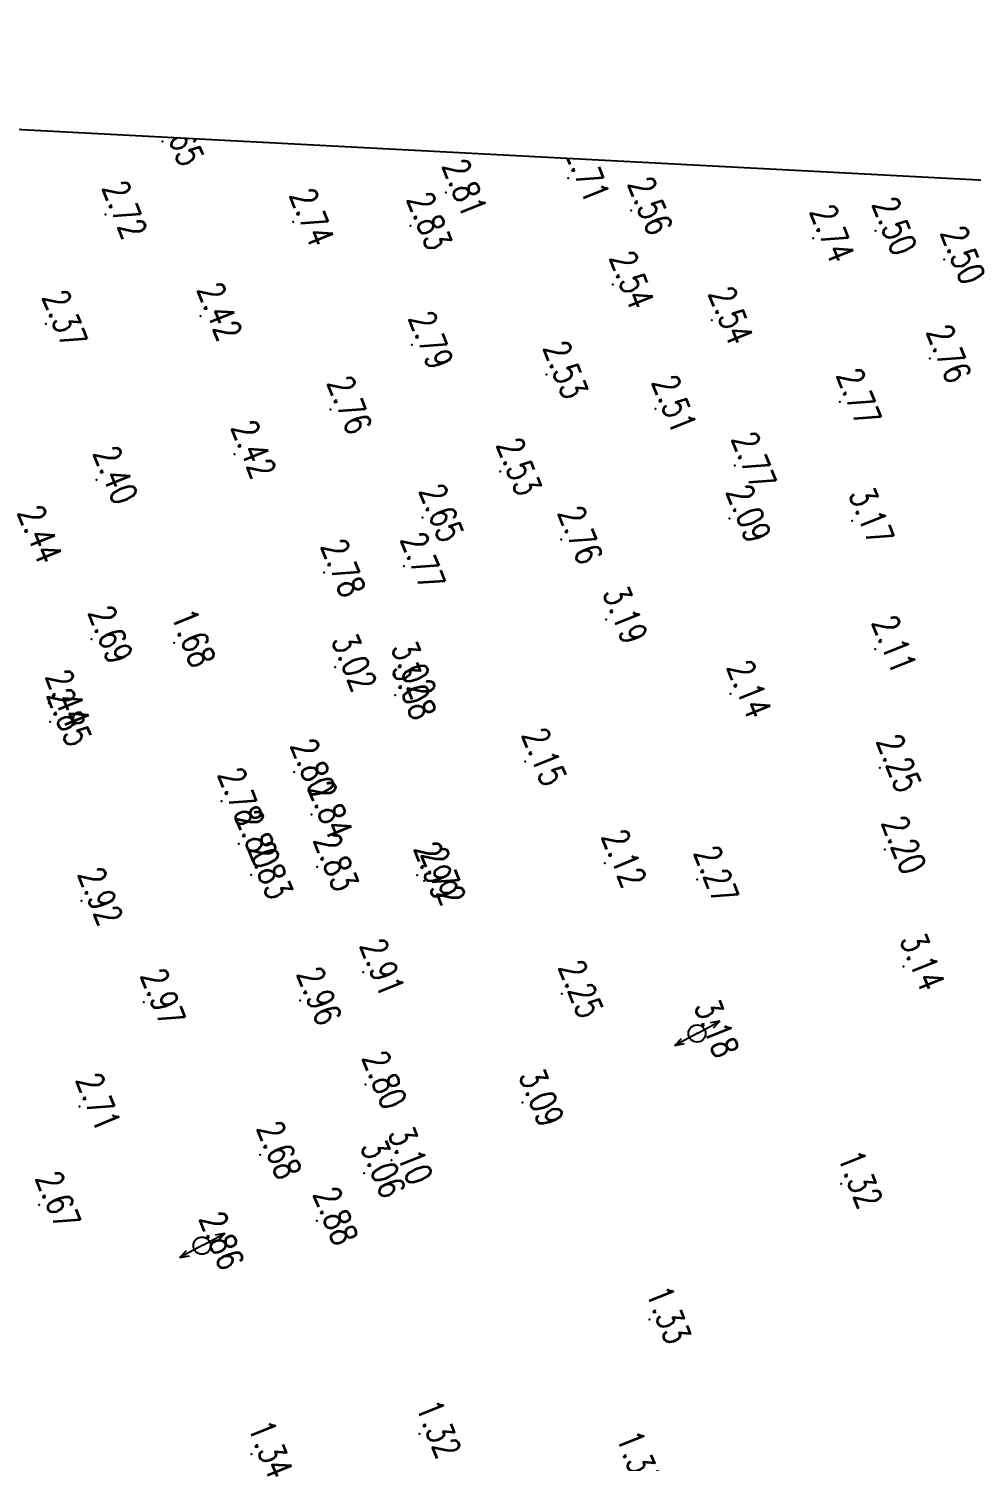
# Model space of a CAD drawing. Header units: millimetres. Extents: x 405522 to 410309, y 2303080 to 2310223.
# Drawn here: x 407110.1 to 407175.7, y 2306444.9 to 2306544.7 of the extents above; entities that cross this region are included whole.
import ezdxf
from ezdxf.enums import TextEntityAlignment as Align
from ezdxf.xclip import XClip

# ---------------------------------------------------------------- set-up
doc = ezdxf.new("R2010")
doc.units = ezdxf.units.MM
doc.header["$LTSCALE"] = 10
doc.header["$MEASUREMENT"] = 0
doc.header["$XCLIPFRAME"] = 0
doc.layers.get('Defpoints').update_dxf_attribs({"linetype": 'CONTINUOUS'})
for name, color, linetype in [('10', 3, 'CONTINUOUS'), ('caodo', 7, 'CONTINUOUS'), ('co', 84, 'CONTINUOUS'), ('DIM', 4, 'CONTINUOUS'), ('w', 8, 'CONTINUOUS')]:
    doc.layers.add(name, color=color, linetype=linetype)
doc.styles.add('Dien', font='simplex.shx', dxfattribs={"width": 0.75})
doc.styles.add('txt', font='romans.shx', dxfattribs={"height": 0.2})
doc.dimstyles.new('D6.7', dxfattribs={"dimscale": 6.7, "dimtxt": 1.5, "dimasz": 2, "dimexe": 1.5, "dimexo": 0.5, "dimgap": 1, "dimtad": 1, "dimdec": 0, "dimdsep": 46, "dimtxsty": 'Dien', "dimcen": 1, "dimclrd": 256, "dimclre": 256, "dimclrt": 7, "dimaunit": 1, "dimadec": 3, "dimazin": 0, "dimtfac": 1, "dimtdec": 0, "dimtmove": 1, "dimatfit": 0, "dimfxl": 1, "dimtolj": 1, "dimtzin": 0, "dimlwe": -1, "dimarcsym": 0})

# ---------------------------------------------------------------- blocks, each defined once
blk = doc.blocks.new('*D6')
at = {"layer": 'Defpoints', "color": 0, "linetype": 'Continuous'}
for p in [(408519.4833505661, 2306591.769921404), (407115.9648304658, 2305987.299088136), (407150.70168588, 2305900.970934093)]:
    blk.add_point(p, dxfattribs=at)
at = {"layer": 'DIM', "linetype": 'Continuous'}
for p, q in [((408520.7338872618, 2306588.662083253), (408571.7275641989, 2306461.932419749)), ((407117.2153671616, 2305984.191249985), (407154.4532959671, 2305891.64741964))]:
    blk.add_line(p, q, dxfattribs=at)
at = {"layer": 'DIM', "linetype": 'Continuous', "lineweight": -2}
blk.add_line((408555.5446015078, 2306466.253787419), (407163.1330384839, 2305905.973080876), dxfattribs=at)
at = {"layer": 'DIM', "linetype": 'Continuous'}
for points in [[(408554.7109103773, 2306468.32567952), (408556.3782926383, 2306464.181895318), (408567.9759541118, 2306471.255934202)], [(407162.2993473534, 2305908.044972977), (407163.9667296144, 2305903.901188775), (407150.70168588, 2305900.970934093)]]:
    blk.add_solid(points, dxfattribs=at)
at = {"layer": 'DIM', "color": 7, "linetype": 'Continuous', "insert": (407854.9619415608, 2306196.990867676), "char_height": 10.05, "attachment_point": 5, "rotation": 21.918943909939344, "style": 'Dien'}
blk.add_mtext('\\A1;1528', dxfattribs=at)
blk = doc.blocks.new('20')
at = {"layer": 'caodo', "color": 8, "linetype": 'Continuous'}
for p in [(-488.1699999999837, -771.6899999999441, 0.3300000000000001), (-459.9199999999837, -774.2399999997579, 0.3900000000000001), (-468.4499999999534, -775.25, 0.4900000000000002), (-492.1399999999558, -776.7700000000186, 0.4000000000000004), (-455.539999999979, -776.4899999997579, 0.2400000000000002), (-479.0799999999581, -777.2900000000373, 0.4200000000000004), (-470.9099999999744, -777.5600000000559, 0.5100000000000002), (-438.5199999999604, -777.8999999999069, 0.1800000000000002), (-442.859999999986, -778.4199999999255, 0.4200000000000004), (-433.75, -779.9099999996834, 0.1800000000000002), (-456.8099999999977, -781.6499999999069, 0.2200000000000002), (-485.5199999999604, -783.8500000000931, 0.1000000000000001), (-496.2999999999884, -784.3799999998882, 0.05000000000000027), (-449.9099999999744, -784.1299999998882, 0.2200000000000002), (-470.7999999999884, -785.8500000000931, 0.4700000000000002), (-434.7399999999907, -786.7900000000373, 0.4400000000000004), (-461.429999999993, -787.9199999999255, 0.2100000000000004), (-441.0099999999511, -789.8199999998324, 0.4500000000000002), (-476.4699999999721, -790.3500000000931, 0.4400000000000004), (-453.8499999999767, -790.2999999998137, 0.1900000000000004), (-483.1599999999744, -793.4499999997206, 0.1000000000000001), (-464.6699999999837, -794.6599999996834, 0.2100000000000004), (-448.320000000007, -794.25, 0.4500000000000002), (-492.7599999999511, -795.2399999997579, 0.08000000000000007), (-470.070000000007, -797.8699999996461, 0.3300000000000001), (-448.679999999993, -797.929999999702, -0.23), (-440.1399999999558, -798.1000000000931, 0.8500000000000001), (-460.3999999999651, -799.4099999996834, 0.4400000000000004), (-476.9099999999744, -801.7099999999627, 0.4600000000000004), (-471.3699999999953, -801.25, 0.4500000000000002), (-457.2699999999604, -804.9699999997392, 0.8700000000000001), (-493.109999999986, -806.3500000000931, 0.3700000000000001), (-487.3499999999767, -806.589999999851, -0.6399999999999999), (-438.5499999999884, -807.0299999997951, -0.21), (-476.1499999999651, -808.2799999997951, 0.7000000000000002), (-472, -808.7999999998137, 0.7000000000000002), (-496.0899999999674, -810.7999999998137, 0.1200000000000001), (-471.9799999999814, -810.25, 0.7600000000000002), (-448.6300000000047, -810.1499999999069, -0.1799999999999997), (-495.9899999999907, -812.1000000000931, 0.5300000000000002), (-462.9099999999744, -814.8599999998696, -0.1699999999999999), (-479.0099999999511, -815.6099999998696, 0.4800000000000004), (-438.2199999999721, -815.3100000000559, -0.06999999999999984), (-484.070000000007, -817.6199999996461, 0.4600000000000004), (-477.7999999999884, -818.5600000000559, 0.52), (-482.859999999986, -820.5800000000745, 0.4800000000000004), (-457.359999999986, -821.929999999702, -0.1999999999999997), (-437.8699999999953, -820.9899999997579, -0.1199999999999997), (-481.9899999999907, -822.7599999997765, 0.5100000000000002), (-477.4099999999744, -822.1999999997206, 0.5100000000000002), (-470.4400000000023, -822.7799999997951, 0.6700000000000004), (-469.9400000000023, -823.1599999996834, 0.4000000000000004), (-450.9400000000023, -823.0699999998324, -0.04999999999999982), (-493.820000000007, -824.5699999998324, 0.6000000000000001), (-474.1900000000023, -829.5299999997951, 0.5900000000000003), (-436.570000000007, -829.1299999998882, 0.8200000000000003), (-489.4699999999721, -831.6099999998696, 0.6500000000000004), (-478.5799999999581, -831.5, 0.6400000000000001), (-460.359999999986, -831.0299999997951, -0.06999999999999984), (-450.8999999999651, -833.7700000000186, 0.8600000000000003), (-474.0299999999697, -837.3500000000931, 0.4800000000000004), (-493.9599999999627, -838.8899999996647, 0.3900000000000001), (-463.109999999986, -838.589999999851, 0.77), (-481.3699999999953, -842.2399999997579, 0.3600000000000003), (-472.2199999999721, -842.6099999998696, 0.7800000000000002), (-474.1300000000047, -843.5299999997951, 0.7400000000000002), (-440.9199999999837, -844.2700000000186, -0.9999999999999998), (-496.7699999999604, -845.7299999999814, 0.3500000000000001), (-477.429999999993, -846.8300000000745, 0.56), (-485.3699999999953, -848.5400000000373, 0.54), (-454.2699999999604, -853.7199999997392, -0.9899999999999998), (-470.2699999999604, -861.6599999996834, -0.9999999999999998), (-481.9699999999721, -863.0800000000745, -0.9799999999999998)]:
    blk.add_point(p, dxfattribs=at)
at = {"layer": 'caodo', "color": 8, "linetype": 'Continuous', "style": 'txt', "width": 0.75}
for s, p in [('2.65', (-487.6699999999837, -771.6899999999441, 0.3300000000000001)), ('2.71', (-459.4199999999837, -774.2399999997579, 0.3900000000000001)), ('2.81', (-467.9499999999534, -775.25, 0.4900000000000002)), ('2.72', (-491.6399999999558, -776.7700000000186, 0.4000000000000004)), ('2.74', (-478.5799999999581, -777.2900000000373, 0.4200000000000004)), ('2.56', (-455.039999999979, -776.4899999997579, 0.2400000000000002)), ('2.83', (-470.4099999999744, -777.5600000000559, 0.5100000000000002)), ('2.50', (-438.0199999999604, -777.8999999999069, 0.1800000000000002)), ('2.74', (-442.359999999986, -778.4199999999255, 0.4200000000000004)), ('2.50', (-433.25, -779.9099999996834, 0.1800000000000002)), ('2.54', (-456.3099999999977, -781.6499999999069, 0.2200000000000002)), ('2.42', (-485.0199999999604, -783.8500000000931, 0.1000000000000001)), ('2.54', (-449.4099999999744, -784.1299999998882, 0.2200000000000002)), ('2.37', (-495.7999999999884, -784.3799999998882, 0.05000000000000027)), ('2.79', (-470.2999999999884, -785.8500000000931, 0.4700000000000002)), ('2.76', (-434.2399999999907, -786.7900000000373, 0.4400000000000004)), ('2.53', (-460.929999999993, -787.9199999999255, 0.2100000000000004)), ('2.77', (-440.5099999999511, -789.8199999998324, 0.4500000000000002)), ('2.76', (-475.9699999999721, -790.3500000000931, 0.4400000000000004)), ('2.51', (-453.3499999999767, -790.2999999998137, 0.1900000000000004)), ('2.42', (-482.6599999999744, -793.4499999997206, 0.1000000000000001)), ('2.77', (-447.820000000007, -794.25, 0.4500000000000002)), ('2.40', (-492.2599999999511, -795.2399999997579, 0.08000000000000007)), ('2.53', (-464.1699999999837, -794.6599999996834, 0.2100000000000004)), ('2.65', (-469.570000000007, -797.8699999996461, 0.3300000000000001)), ('2.09', (-448.179999999993, -797.929999999702, -0.23)), ('3.17', (-439.6399999999558, -798.1000000000931, 0.8500000000000001)), ('2.44', (-497.5199999999604, -799.3699999996461, 0.1200000000000001)), ('2.76', (-459.8999999999651, -799.4099999996834, 0.4400000000000004)), ('2.77', (-470.8699999999953, -801.25, 0.4500000000000002)), ('2.78', (-476.4099999999744, -801.7099999999627, 0.4600000000000004)), ('3.19', (-456.7699999999604, -804.9699999997392, 0.8700000000000001)), ('2.69', (-492.609999999986, -806.3500000000931, 0.3700000000000001)), ('1.68', (-486.8499999999767, -806.589999999851, -0.6399999999999999)), ('2.11', (-438.0499999999884, -807.0299999997951, -0.21)), ('3.02', (-475.6499999999651, -808.2799999997951, 0.7000000000000002)), ('3.02', (-471.5, -808.7999999998137, 0.7000000000000002)), ('3.08', (-471.4799999999814, -810.25, 0.7600000000000002)), ('2.14', (-448.1300000000047, -810.1499999999069, -0.1799999999999997)), ('2.44', (-495.5899999999674, -810.7999999998137, 0.1200000000000001)), ('2.85', (-495.4899999999907, -812.1000000000931, 0.5300000000000002)), ('2.15', (-462.4099999999744, -814.8599999998696, -0.1699999999999999)), ('2.80', (-478.5099999999511, -815.6099999998696, 0.4800000000000004)), ('2.25', (-437.7199999999721, -815.3100000000559, -0.06999999999999984)), ('2.78', (-483.570000000007, -817.6199999996461, 0.4600000000000004)), ('2.84', (-477.2999999999884, -818.5600000000559, 0.52)), ('2.80', (-482.359999999986, -820.5800000000745, 0.4800000000000004)), ('2.20', (-437.3699999999953, -820.9899999997579, -0.1199999999999997)), ('2.83', (-476.9099999999744, -822.1999999997206, 0.5100000000000002)), ('2.12', (-456.859999999986, -821.929999999702, -0.1999999999999997)), ('2.83', (-481.4899999999907, -822.7599999997765, 0.5100000000000002)), ('2.99', (-469.9400000000023, -822.7799999997951, 0.6700000000000004)), ('2.72', (-469.4400000000023, -823.1599999996834, 0.4000000000000004)), ('2.27', (-450.4400000000023, -823.0699999998324, -0.04999999999999982)), ('2.92', (-493.320000000007, -824.5699999998324, 0.6000000000000001)), ('3.14', (-436.070000000007, -829.1299999998882, 0.8200000000000003)), ('2.91', (-473.6900000000023, -829.5299999997951, 0.5900000000000003)), ('2.25', (-459.859999999986, -831.0299999997951, -0.06999999999999984)), ('2.97', (-488.9699999999721, -831.6099999998696, 0.6500000000000004)), ('2.96', (-478.0799999999581, -831.5, 0.6400000000000001)), ('3.18', (-450.3999999999651, -833.7700000000186, 0.8600000000000003)), ('2.80', (-473.5299999999697, -837.3500000000931, 0.4800000000000004)), ('2.71', (-493.4599999999627, -838.8899999996647, 0.3900000000000001)), ('3.09', (-462.609999999986, -838.589999999851, 0.77)), ('2.68', (-480.8699999999953, -842.2399999997579, 0.3600000000000003)), ('3.10', (-471.7199999999721, -842.6099999998696, 0.7800000000000002)), ('3.06', (-473.6289999999572, -843.5299999997951, 0.7400000000000002)), ('1.32', (-440.4199999999837, -844.2700000000186, -0.9999999999999998)), ('2.67', (-496.2699999999604, -845.7299999999814, 0.3500000000000001)), ('2.88', (-476.929999999993, -846.8300000000745, 0.56)), ('2.86', (-484.8699999999953, -848.5400000000373, 0.54)), ('1.33', (-453.7699999999604, -853.7199999997392, -0.9899999999999998)), ('1.32', (-469.7699999999604, -861.6599999996834, -0.9999999999999998)), ('1.34', (-481.4699999999721, -863.0800000000745, -0.9799999999999998)), ('1.33', (-455.8299999999581, -863.7999999998137, -0.9899999999999998))]:
    blk.add_text(s, height=1.8, rotation=292, dxfattribs=at).set_placement(p, align=Align.CENTER)

msp = doc.modelspace()

# ---------------------------------------------------------------- hatches: boundary and pattern name
at = {"layer": 'co', "linetype": 'Continuous'}
h = msp.add_hatch(dxfattribs=at)
h.set_pattern_fill('GRASS', color=86, scale=0.9999999999999998, angle=-9.154247039750842e-09, style=0)
h.set_pattern_definition([(21.91894380089891, (407717.7514152989, 2306586.61674795), (0.392032972917054, 0.9199511658877224), [0.1874999999999999, -1.226713562999999]), (336.9189438008989, (407717.7514152989, 2306586.61674795), (0.3920329730204795, 0.9199511661304223), [0.1875, -0.8124999999999999]), (66.91894380089893, (407717.7514152989, 2306586.61674795), (-0.9199511661304223, 0.3920329730204795), [0.1874999999999999, -0.8124999999999997])])
edge = h.paths.add_edge_path()
edge.add_line((407254.1170228908, 2306410.169202854), (407260.6047045343, 2306394.045993825))
edge.add_line((407260.6047045343, 2306394.045993825), (407285.4548879365, 2306404.045248837))
edge.add_line((407285.4548879365, 2306404.045248837), (407282.0616406134, 2306412.478158909))
edge.add_line((407282.0616406134, 2306412.478158909), (407277.9797039331, 2306410.835662958))
edge.add_line((407277.9797039331, 2306410.835662958), (407277.7893237203, 2306411.308796528))
edge.add_line((407277.7893237203, 2306411.308796528), (407273.8001583294, 2306409.703630031))
edge.add_line((407273.8001583294, 2306409.703630031), (407270.6200811035, 2306417.606769071))
edge.add_line((407270.6200811035, 2306417.606769071), (407284.0696774927, 2306425.47742779))
edge.add_line((407284.0696774927, 2306425.47742779), (407288.693920144, 2306427.33813765))
edge.add_line((407288.693920144, 2306427.33813765), (407292.7255011137, 2306417.318838529))
edge.add_line((407292.7255011137, 2306417.318838529), (407288.7363357256, 2306415.713672033))
edge.add_line((407288.7363357256, 2306415.713672033), (407288.9267159385, 2306415.240538464))
edge.add_line((407288.9267159385, 2306415.240538464), (407284.8447792606, 2306413.598042505))
edge.add_line((407284.8447792606, 2306413.598042505), (407287.6780847382, 2306406.556701861))
edge.add_line((407287.6780847382, 2306406.556701861), (407329.4904017044, 2306423.381206268))
edge.add_line((407329.4904017044, 2306423.381206268), (407321.277921924, 2306443.790889731))
edge.add_line((407321.277921924, 2306443.790889731), (407391.9696435035, 2306472.235933241))
edge.add_line((407391.9696435035, 2306472.235933241), (407400.1821232486, 2306451.826249867))
edge.add_line((407400.1821232486, 2306451.826249867), (407418.736380878, 2306459.292140589))
edge.add_line((407418.736380878, 2306459.292140589), (407415.6678998304, 2306466.917940378))
edge.add_line((407415.6678998304, 2306466.917940378), (407418.0892304467, 2306467.892239111))
edge.add_line((407418.0892304467, 2306467.892239111), (407416.6686293677, 2306471.42272188))
edge.add_arc((407416.2406032057, 2306476.504728728), 5.100000000270966, -50.976420963221415, 274.81430867917214, ccw=False)
edge.add_line((407419.4517680119, 2306472.542605485), (407420.8723690949, 2306469.012122715))
edge.add_line((407420.8723690949, 2306469.012122715), (407423.2936997163, 2306469.986421451))
edge.add_line((407423.2936997163, 2306469.986421451), (407424.0813511835, 2306468.028947273))
edge.add_line((407424.0813511835, 2306468.028947273), (407430.6679639445, 2306470.679278646))
edge.add_line((407430.6679639445, 2306470.679278646), (407427.4314589711, 2306478.72265207))
edge.add_line((407427.4314589711, 2306478.72265207), (407423.1548513077, 2306477.001824099))
edge.add_line((407423.1548513077, 2306477.001824099), (407420.4597060886, 2306483.699808384))
edge.add_line((407420.4597060886, 2306483.699808384), (407431.3322034824, 2306488.074700606))
edge.add_line((407431.3322034824, 2306488.074700606), (407434.505207047, 2306480.189141089))
edge.add_arc((407422.4449395959, 2306475.336312125), 12.99999999799835, -68.08105611815012, 21.91894389356969, ccw=False)
edge.add_line((407427.2977685576, 2306463.276044673), (407428.0443576286, 2306461.42061891))
edge.add_arc((407422.4449395933, 2306475.336312126), 15.00000000049874, 291.9189438879702, 381.9189438861541)
edge.add_line((407436.3606328095, 2306480.935730161), (407433.7342182117, 2306487.462904873))
edge.add_arc((407429.0956538063, 2306485.596432194), 5.000000000345068, 21.91894389110442, 111.6081401787035)
edge.add_line((407427.254370581, 2306490.245053074), (407425.7664817182, 2306489.655711661))
edge.add_line((407425.7664817182, 2306489.655711661), (407404.3746197062, 2306481.865124488))
edge.add_line((407404.3746197062, 2306481.865124488), (407387.1692075391, 2306476.129275814))
edge.add_line((407387.1692075391, 2306476.129275814), (407368.1393202968, 2306469.173936851))
edge.add_line((407368.1393202968, 2306469.173936851), (407354.3811752048, 2306464.324671585))
edge.add_line((407354.3811752048, 2306464.324671585), (407349.8883223158, 2306463.037029213))
edge.add_line((407349.8883223158, 2306463.037029213), (407338.1906022896, 2306456.846383967))
edge.add_line((407338.1906022896, 2306456.846383967), (407320.7539099596, 2306447.700914217))
edge.add_line((407320.7539099596, 2306447.700914217), (407305.9439592828, 2306440.590780963))
edge.add_line((407305.9439592828, 2306440.590780963), (407289.8833454648, 2306430.983138181))
edge.add_line((407289.8833454648, 2306430.983138181), (407259.7631739253, 2306413.513734311))
edge.add_line((407259.7631739253, 2306413.513734311), (407254.1170228908, 2306410.169202854))
h.paths.add_polyline_path([(407177.1105452421, 2306360.449485613), (407173.2358340801, 2306370.078931296), (407147.2762224373, 2306358.137330575), (407130.3317128211, 2306350.723753258), (407113.5068215086, 2306343.770464835), (407091.1422524607, 2306334.552587217), (407073.8310301324, 2306325.49473595), (407056.1712730328, 2306316.316248703), (407024.3960636385, 2306299.576530544), (407025.4169672449, 2306299.410790426)])

# ---------------------------------------------------------------- linework, layer by layer
at = {"layer": '10', "color": 2}
for p, q in [((407156.6599999997, 2306474.72, 2.6), (407155.0740993128, 2306473.868578242, 2.6)), ((407156.6091497501, 2306474.69270005, 2.6), (407158.1950504368, 2306475.544121808, 2.6)), ((407158.1950504368, 2306475.544121808, 2.6), (407157.5318361155, 2306475.425242656, 2.6)), ((407158.1950504368, 2306475.544121808, 2.6), (407157.7295260383, 2306475.057015533, 2.6)), ((407155.0740993128, 2306473.868578242, 2.6), (407155.5396237117, 2306474.355684517, 2.6)), ((407155.0740993128, 2306473.868578242, 2.6), (407155.7373136343, 2306473.987457394, 2.6)), ((407122.1391497502, 2306459.92270005, 2.35), (407123.7250504369, 2306460.774121808, 2.35)), ((407123.7250504369, 2306460.774121808, 2.35), (407123.0618361157, 2306460.655242656, 2.35)), ((407123.7250504369, 2306460.774121808, 2.35), (407123.2595260384, 2306460.287015533, 2.35)), ((407122.1899999998, 2306459.95, 2.35), (407120.6040993129, 2306459.098578242, 2.35)), ((407120.6040993129, 2306459.098578242, 2.35), (407121.0696237119, 2306459.585684517, 2.35)), ((407120.6040993129, 2306459.098578242, 2.35), (407121.2673136344, 2306459.217457394, 2.35))]:
    msp.add_line(p, q, dxfattribs=at)
for centre in [(407156.6091497499, 2306474.69270005, 2.6), (407122.13914975, 2306459.92270005, 2.35)]:
    msp.add_circle(centre, 0.6, dxfattribs=at)
at = {"layer": 'w', "linetype": 'Continuous', "flags": 128}
msp.add_lwpolyline([(407533.9142718813, 2306221.912622465), (407446.8367395523, 2306519.086400952), (407431.693682216, 2306520.593110837), (406364.944930848, 2306576.988135257), (406558.9154982228, 2306033.171299948), (407026.2588231838, 2305414.826644379)], dxfattribs=at)

# ---------------------------------------------------------------- block references
at = {"layer": 'caodo', "linetype": 'Continuous'}
ref = msp.add_blockref('20', (407607.5599999998, 2307308.49, 2.32), dxfattribs=at)
XClip(ref).set_block_clipping_path([(-1349.6056714252336, -661.9058657553978), (-160.24326352693606, -789.0626177703962), (-158.36999999999534, -682.7400000002235), (-152.55370127764763, -565.1435954412445), (-154.45678520214278, -515.7710593813099), (-164.5656294519431, -479.7079773764126), (-169.84830490715103, -457.46881066821516), (-166.82796598720597, -442.01621566619724), (-126.78273369179806, -389.4443280850537), (-106.05188721581362, -361.8542004311457), (-63.77944376063533, -462.4105278351344), (-33.466447652434, -538.7088304474019), (-26.830958046135493, -536.6440252331086), (-14.194728780596051, -530.2900720490143), (2.873561021173373, -522.7809317391366), (21.779086004185956, -516.4300709003583), (33.49636997265043, -516.3916891841218), (41.83233972010203, -526.5245847343467), (49.38700186560163, -538.8965703272261), (57.58147363178432, -547.8425059784204), (240.7905528639676, -478.5933098080568), (312.71683337684954, -453.523366919253), (469.9752955258009, -835.1642690971494), (381.01757410995197, -875.9365015272051), (340.05356005806243, -891.0018749474548), (281.9833174137748, -920.0360526661389), (270.2997928529512, -925.8934261840768), (259.64971878379583, -926.485182072036), (238.13632499426603, -935.887616972439), (231.39031789585715, -941.3565830942243), (234.28019038640196, -952.6351198460907), (233.34951378498226, -963.7375780143775), (228.57153214595746, -974.9643217222765), (217.37020478205523, -983.9257580563426), (203.91382668475853, -988.0474594873376), (188.67127670557238, -983.9718116582371), (177.38840578240342, -980.8930276110768), (171.5204358987976, -984.3872820092365), (-73.64572811854305, -1086.5773775354028), (-160.72326044749934, -789.4035990480334), (-175.86631778383162, -787.8968891631812), (-1242.6150691517978, -731.501864743419), (-1048.6445017770166, -1275.3187000523321), (-581.3011768160504, -1893.6633556210436), (45.25815080979373, -1711.1176481554285), (672.5305126870517, -1468.653420693241), (1174.462400796474, -665.2848953921348), (720.1397881704615, 463.7992460099049), (-44.86505850660615, 588.3045099438168), (-757.8349164568353, 52.953614375554025)])

# ---------------------------------------------------------------- dimensions: what is measured, and where the dimension line sits
at = {"layer": 'DIM', "linetype": 'Continuous'}
dim = msp.add_linear_dim(base=(407150.70168588, 2305900.970934093), p1=(408519.4833505659, 2306591.769921404), p2=(407115.9648304658, 2305987.299088136), angle=21.91894390993935, dimstyle='D6.7', dxfattribs=at)
dim.commit()
dim.dimension.update_dxf_attribs({"geometry": '*D6', "text_midpoint": (407854.9619415608, 2306196.990867676)})

doc.saveas('drawing.dxf')
